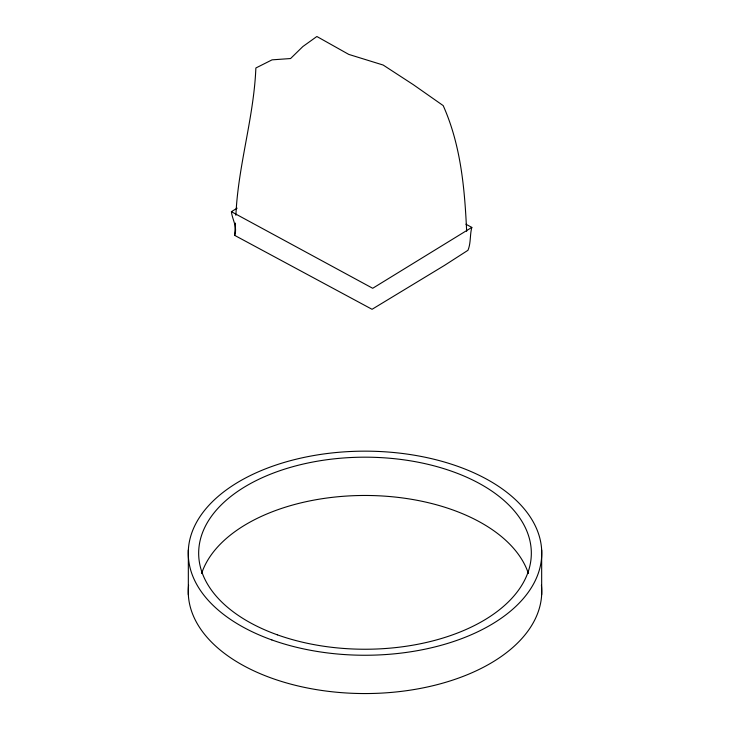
<?xml version="1.0" encoding="UTF-8"?>
<svg xmlns="http://www.w3.org/2000/svg" width="730" height="730" viewBox="0 0 730 730"><rect width="100%" height="100%" fill="white"/><g stroke="black" fill="none" stroke-linecap="round" stroke-linejoin="round"><path stroke-width="1.09" d="M465.932 224.21L471.817 227.404C469.764 234.978 471.014 243.054 467.957 250.299L444.36 265.483L372.054 309.301L234.668 235.37L235.416 223.106M235.89 215.295C238.053 165.655 253.876 117.712 255.865 67.99L272.062 59.851L290.577 58.537L302.868 46.538L316.866 36.5L348.767 54.403L383.168 65.043L413.308 84.662L443.192 105.604C460.876 145.206 464.7 188.522 466.652 231.3M234.668 235.37C237.67 226.82 232.286 219.785 231.401 211.682L237.122 208.169M471.817 227.404L372.702 288.286L231.401 211.682M541.669 550L541.669 594.704M188.331 550L188.331 594.704M541.404 585.095A176.76 102.054 0 0 1 365 693.555A176.76 102.054 0 0 1 188.596 585.095M201.608 573.506A166.331 96.031 0 0 1 365 495.469A166.331 96.031 0 0 1 528.392 573.506M271.861 639.936A176.76 102.054 0 0 0 541.669 556.415A176.76 102.054 0 0 0 281.47 463.267A176.76 102.054 0 0 0 271.861 639.936M277.345 634.826A166.331 96.031 0 0 0 531.248 556.223A166.331 96.031 0 0 0 286.397 468.578A166.331 96.031 0 0 0 277.345 634.826"/></g></svg>
